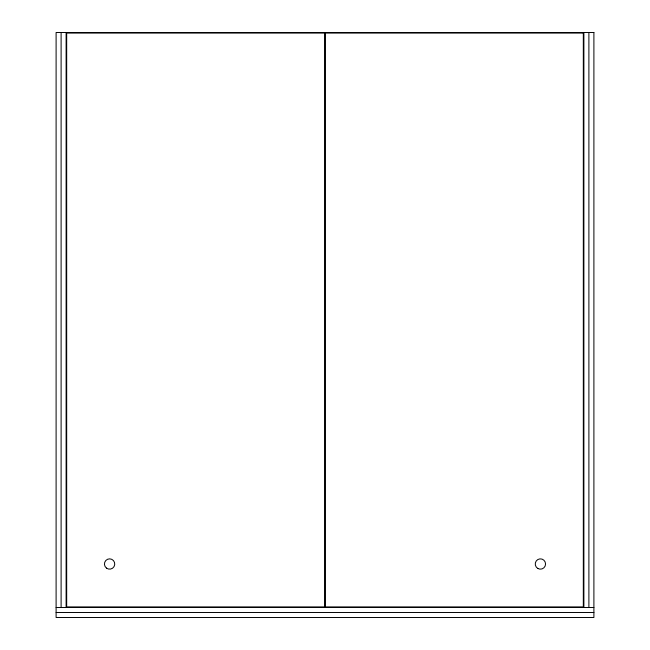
<?xml version="1.0" encoding="UTF-8"?>
<svg xmlns="http://www.w3.org/2000/svg" width="650" height="650" viewBox="0 0 650 650"><rect width="100%" height="100%" fill="white"/><g stroke="black" fill="none" stroke-linecap="round" stroke-linejoin="round"><path stroke-width="0.97" d="M56.103 607.49L593.897 607.49M56.103 612.495L593.897 612.495M588.892 32.5L588.892 607.49M583.887 32.5L583.887 607.49M66.113 32.5L66.113 607.49M61.108 32.5L61.108 607.49M593.897 32.5L56.103 32.5L56.103 617.5L593.897 617.5L593.897 32.5M324.716 33.069L66.682 33.069L66.682 606.913L324.716 606.913L324.716 33.069M583.318 33.069L325.284 33.069L325.284 606.913L583.318 606.913L583.318 33.069M537.826 568.474A5.151 5.151 0 0 0 545.561 564.005A5.151 5.151 0 0 0 537.826 559.544A5.151 5.151 0 0 0 537.826 568.474M106.478 568.108A5.151 5.151 0 0 0 114.709 564.655A5.151 5.151 0 0 0 107.599 559.252A5.151 5.151 0 0 0 106.478 568.108"/></g></svg>
